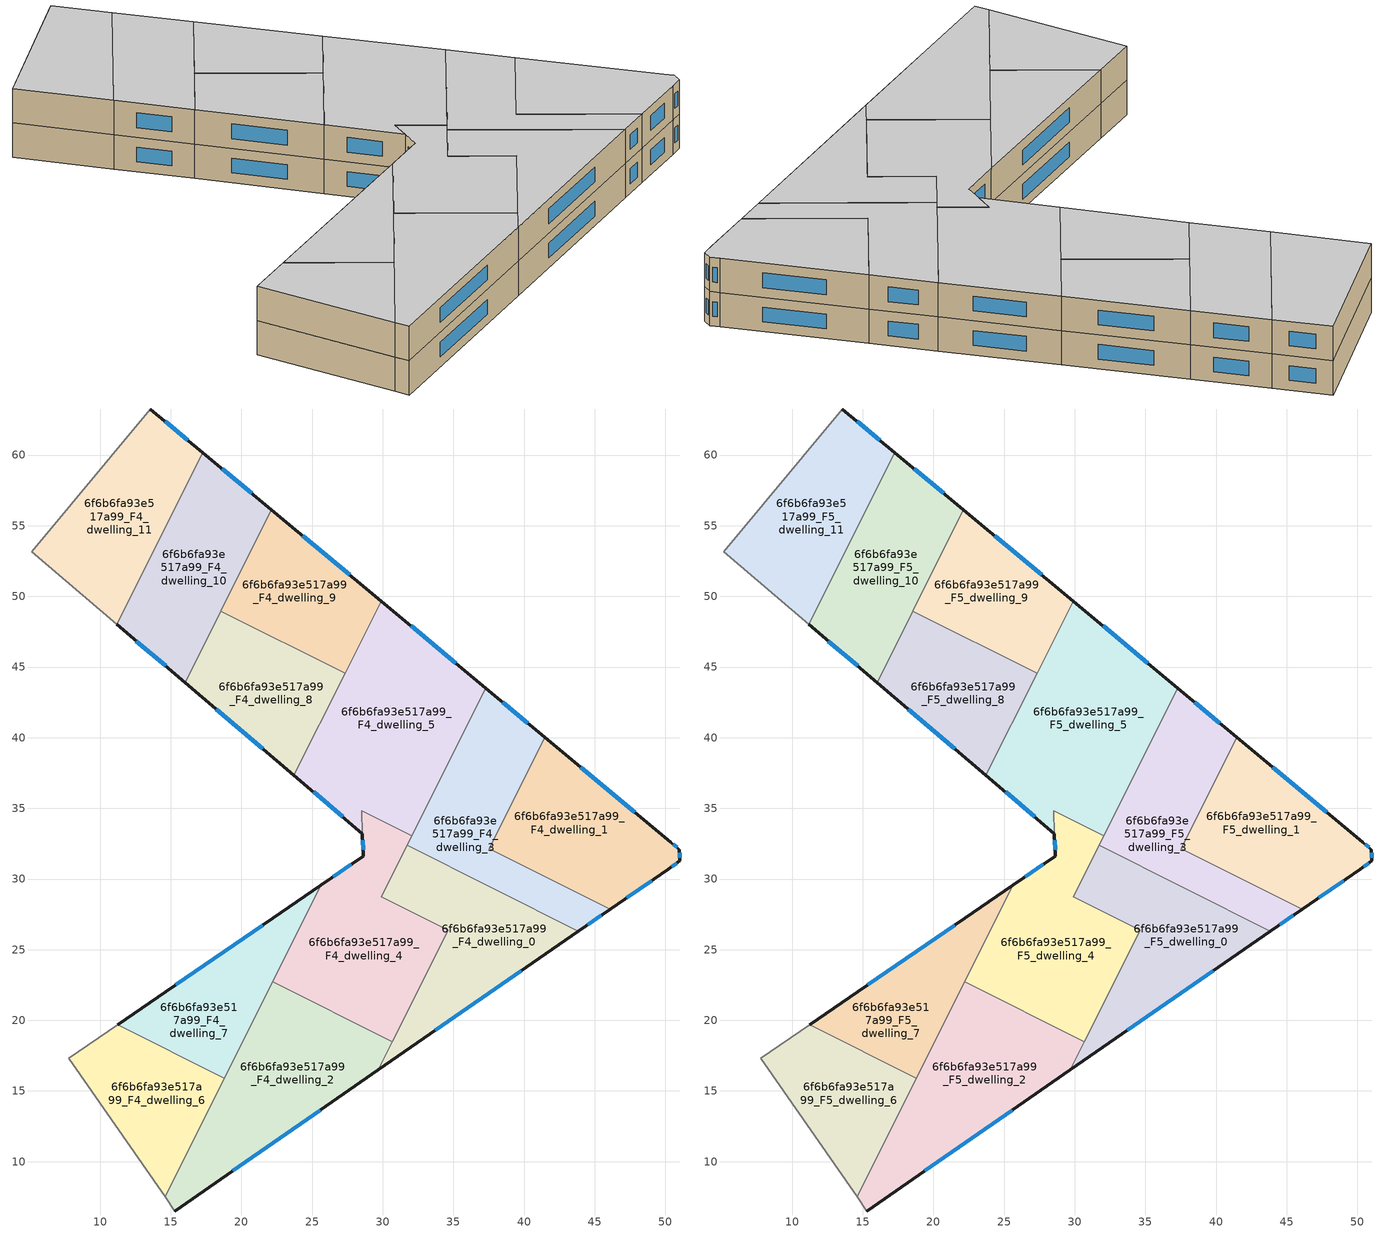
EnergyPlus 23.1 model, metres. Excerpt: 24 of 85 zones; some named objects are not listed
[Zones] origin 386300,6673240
6f6b6fa93e517a99_F4_dwelling_0
 floor to 6f6b6fa93e517a99_F3_dwelling_0 (EU_floor_Construction): 43.85,26.31 29.68,16.49 34.63,26.38 29.9,28.75 31.72,32.37 z12
 wall outside (EU_wall_Construction): 29.68,16.49 43.85,26.31 z12:15
 wall to 6f6b6fa93e517a99_F4_dwelling_4 (EU_wall_Construction): 31.72,32.37 29.9,28.75 34.63,26.38 30.68,18.49 z12:15
 wall to 6f6b6fa93e517a99_F4_dwelling_3 (EU_wall_Construction): 43.85,26.31 31.72,32.37 z12:15
 wall to 6f6b6fa93e517a99_F4_dwelling_2 (EU_wall_Construction): 30.68,18.49 29.68,16.49 z12:15
 window (EU_Window_Construction): 33.73,19.29 39.8,23.5 z12.86:14.14
6f6b6fa93e517a99_F4_dwelling_1
 floor to 6f6b6fa93e517a99_F3_dwelling_1 (EU_floor_Construction): 50.38,32.61 51,32.08 51.03,31.29 50.19,30.71 46.09,27.86 37.52,32.15 41.46,40.04 z12
 wall outside (EU_wall_Construction): 46.09,27.86 50.19,30.71 51.03,31.29 51,32.08 50.38,32.61 41.46,40.04 z12:15
 wall to 6f6b6fa93e517a99_F4_dwelling_3 (EU_wall_Construction): 41.46,40.04 37.52,32.15 46.09,27.86 z12:15
 window (EU_Window_Construction): 47.27,28.68 49.02,29.89 / 47.83,34.73 44.01,37.92 / 50.82,32.24 50.56,32.46 / 51.02,31.52 51.01,31.86 / 50.43,30.87 50.79,31.12 z12.86:14.14
6f6b6fa93e517a99_F4_dwelling_10
 floor to 6f6b6fa93e517a99_F3_dwelling_10 (EU_floor_Construction): 22.12,56.13 16.01,43.9 11.18,48.01 17.26,60.18 z12
 wall outside (EU_wall_Construction): 22.12,56.13 17.26,60.18 / 11.18,48.01 16.01,43.9 z12:15
 wall to 6f6b6fa93e517a99_F4_dwelling_11 (EU_wall_Construction): 17.26,60.18 11.18,48.01 z12:15
 wall to 6f6b6fa93e517a99_F4_dwelling_9 (EU_wall_Construction): 18.54,48.96 22.12,56.13 z12:15
 wall to 6f6b6fa93e517a99_F4_dwelling_8 (EU_wall_Construction): 16.01,43.9 18.54,48.96 z12:15
 window (EU_Window_Construction): 20.73,57.29 18.65,59.02 / 12.56,46.84 14.63,45.08 z12.86:14.14
6f6b6fa93e517a99_F4_dwelling_11
 floor to 6f6b6fa93e517a99_F3_dwelling_11 (EU_floor_Construction): 17.26,60.18 11.18,48.01 5.15,53.15 13.56,63.26 z12
 wall outside (EU_wall_Construction): 17.26,60.18 13.56,63.26 z12:15
 wall adiabatic (EU_wall_Construction): 13.56,63.26 5.15,53.15 11.18,48.01 z12:15
 window (EU_Window_Construction): 16.2,61.06 14.62,62.38 z12.86:14.14
6f6b6fa93e517a99_F4_dwelling_2
 floor to 6f6b6fa93e517a99_F3_dwelling_2 (EU_floor_Construction): 30.68,18.49 29.68,16.49 15.28,6.51 14.59,7.5 22.21,22.73 z12
 wall outside (EU_wall_Construction): 15.28,6.51 29.68,16.49 z12:15
 wall adiabatic (EU_wall_Construction): 14.59,7.5 15.28,6.51 z12:15
 wall to 6f6b6fa93e517a99_F4_dwelling_4 (EU_wall_Construction): 30.68,18.49 22.21,22.73 z12:15
 wall to 6f6b6fa93e517a99_F4_dwelling_6 (EU_wall_Construction): 18.79,15.9 14.59,7.5 z12:15
 wall to 6f6b6fa93e517a99_F4_dwelling_7 (EU_wall_Construction): 22.21,22.73 18.79,15.9 z12:15
 window (EU_Window_Construction): 19.4,9.36 25.57,13.64 z12.86:14.14
6f6b6fa93e517a99_F4_dwelling_3
 floor to 6f6b6fa93e517a99_F3_dwelling_3 (EU_floor_Construction): 41.46,40.04 37.52,32.15 46.09,27.86 43.85,26.31 31.72,32.37 37.29,43.51 z12
 wall outside (EU_wall_Construction): 43.85,26.31 46.09,27.86 / 41.46,40.04 37.29,43.51 z12:15
 wall to 6f6b6fa93e517a99_F4_dwelling_5 (EU_wall_Construction): 37.29,43.51 32.06,33.06 z12:15
 wall to 6f6b6fa93e517a99_F4_dwelling_4 (EU_wall_Construction): 32.06,33.06 31.72,32.37 z12:15
 window (EU_Window_Construction): 44.49,26.75 45.45,27.42 / 40.27,41.03 38.48,42.52 z12.86:14.14
6f6b6fa93e517a99_F4_dwelling_4
 floor to 6f6b6fa93e517a99_F3_dwelling_4 (EU_floor_Construction): 32.06,33.06 29.9,28.75 34.63,26.38 30.68,18.49 22.21,22.73 25.63,29.57 28.62,31.62 28.57,33.21 28.5,34.85 z12
 wall outside (EU_wall_Construction): 28.57,33.21 28.62,31.62 25.63,29.57 z12:15
 wall to 6f6b6fa93e517a99_F4_dwelling_5 (EU_wall_Construction): 32.06,33.06 28.5,34.85 28.57,33.21 z12:15
 wall to 6f6b6fa93e517a99_F4_dwelling_7 (EU_wall_Construction): 25.63,29.57 22.21,22.73 z12:15
 window (EU_Window_Construction): 27.77,31.04 26.48,30.15 / 28.58,32.76 28.61,32.08 z12.86:14.14
6f6b6fa93e517a99_F4_dwelling_5
 floor to 6f6b6fa93e517a99_F3_dwelling_5 (EU_floor_Construction): 37.29,43.51 32.06,33.06 28.5,34.85 28.56,33.21 23.72,37.34 29.89,49.67 z12
 wall outside (EU_wall_Construction): 37.29,43.51 29.89,49.67 / 23.72,37.34 28.56,33.21 z12:15
 wall to 6f6b6fa93e517a99_F4_dwelling_8 (EU_wall_Construction): 27.33,44.56 23.72,37.34 z12:15
 wall to 6f6b6fa93e517a99_F4_dwelling_9 (EU_wall_Construction): 29.89,49.67 27.33,44.56 z12:15
 window (EU_Window_Construction): 35.17,45.27 32,47.91 / 25.1,36.16 27.18,34.39 z12.86:14.14
6f6b6fa93e517a99_F4_dwelling_6
 floor to 6f6b6fa93e517a99_F3_dwelling_6 (EU_floor_Construction): 18.79,15.9 14.59,7.5 7.79,17.32 11.23,19.68 z12
 wall adiabatic (EU_wall_Construction): 11.23,19.68 7.79,17.32 14.59,7.5 z12:15
 wall to 6f6b6fa93e517a99_F4_dwelling_7 (EU_wall_Construction): 18.79,15.9 11.23,19.68 z12:15
6f6b6fa93e517a99_F4_dwelling_7
 floor to 6f6b6fa93e517a99_F3_dwelling_7 (EU_floor_Construction): 25.63,29.57 18.79,15.9 11.23,19.68 z12
 wall outside (EU_wall_Construction): 25.63,29.57 11.23,19.68 z12:15
 window (EU_Window_Construction): 21.51,26.74 15.34,22.5 z12.86:14.14
6f6b6fa93e517a99_F4_dwelling_8
 floor to 6f6b6fa93e517a99_F3_dwelling_8 (EU_floor_Construction): 27.33,44.56 23.72,37.34 16.01,43.9 18.54,48.96 z12
 wall outside (EU_wall_Construction): 16.01,43.9 23.72,37.34 z12:15
 wall to 6f6b6fa93e517a99_F4_dwelling_9 (EU_wall_Construction): 27.33,44.56 18.54,48.96 z12:15
 window (EU_Window_Construction): 18.21,42.03 21.51,39.21 z12.86:14.14
6f6b6fa93e517a99_F4_dwelling_9
 floor to 6f6b6fa93e517a99_F3_dwelling_9 (EU_floor_Construction): 29.89,49.67 27.33,44.56 18.54,48.96 22.12,56.13 z12
 wall outside (EU_wall_Construction): 29.89,49.67 22.12,56.13 z12:15
 window (EU_Window_Construction): 27.67,51.52 24.34,54.29 z12.86:14.14
6f6b6fa93e517a99_F5_dwelling_0
 floor to 6f6b6fa93e517a99_F4_dwelling_0 (EU_floor_Construction): 43.85,26.31 29.68,16.49 34.63,26.38 29.9,28.75 31.72,32.37 z15
 wall outside (EU_wall_Construction): 29.68,16.49 43.85,26.31 z15:18
 wall to 6f6b6fa93e517a99_F5_dwelling_4 (EU_wall_Construction): 31.72,32.37 29.9,28.75 34.63,26.38 30.68,18.49 z15:18
 wall to 6f6b6fa93e517a99_F5_dwelling_3 (EU_wall_Construction): 43.85,26.31 31.72,32.37 z15:18
 wall to 6f6b6fa93e517a99_F5_dwelling_2 (EU_wall_Construction): 30.68,18.49 29.68,16.49 z15:18
 window (EU_Window_Construction): 33.73,19.29 39.8,23.5 z15.86:17.14
 ceiling to 6f6b6fa93e517a99_F6_dwelling_0 (EU_floor_Construction): 43.85,26.31 31.72,32.37 29.9,28.75 34.63,26.38 29.68,16.49 z18
6f6b6fa93e517a99_F5_dwelling_1
 floor to 6f6b6fa93e517a99_F4_dwelling_1 (EU_floor_Construction): 50.38,32.61 51,32.08 51.03,31.29 50.19,30.71 46.09,27.86 37.52,32.15 41.46,40.04 z15
 wall outside (EU_wall_Construction): 46.09,27.86 50.19,30.71 51.03,31.29 51,32.08 50.38,32.61 41.46,40.04 z15:18
 wall to 6f6b6fa93e517a99_F5_dwelling_3 (EU_wall_Construction): 41.46,40.04 37.52,32.15 46.09,27.86 z15:18
 window (EU_Window_Construction): 47.27,28.68 49.02,29.89 / 47.83,34.73 44.01,37.92 / 50.82,32.24 50.56,32.46 / 51.02,31.52 51.01,31.86 / 50.43,30.87 50.79,31.12 z15.86:17.14
 ceiling to 6f6b6fa93e517a99_F6_dwelling_1 (EU_floor_Construction): 50.19,30.71 51.03,31.29 51,32.08 50.38,32.61 41.46,40.04 37.52,32.15 46.09,27.86 z18
6f6b6fa93e517a99_F5_dwelling_10
 floor to 6f6b6fa93e517a99_F4_dwelling_10 (EU_floor_Construction): 22.12,56.13 16.01,43.9 11.18,48.01 17.26,60.18 z15
 wall outside (EU_wall_Construction): 22.12,56.13 17.26,60.18 / 11.18,48.01 16.01,43.9 z15:18
 wall to 6f6b6fa93e517a99_F5_dwelling_11 (EU_wall_Construction): 17.26,60.18 11.18,48.01 z15:18
 wall to 6f6b6fa93e517a99_F5_dwelling_9 (EU_wall_Construction): 18.54,48.96 22.12,56.13 z15:18
 wall to 6f6b6fa93e517a99_F5_dwelling_8 (EU_wall_Construction): 16.01,43.9 18.54,48.96 z15:18
 window (EU_Window_Construction): 20.73,57.29 18.65,59.02 / 12.56,46.84 14.63,45.08 z15.86:17.14
 ceiling to 6f6b6fa93e517a99_F6_dwelling_10 (EU_floor_Construction): 16.01,43.9 22.12,56.13 17.26,60.18 11.18,48.01 z18
6f6b6fa93e517a99_F5_dwelling_11
 floor to 6f6b6fa93e517a99_F4_dwelling_11 (EU_floor_Construction): 17.26,60.18 11.18,48.01 5.15,53.15 13.56,63.26 z15
 wall outside (EU_wall_Construction): 17.26,60.18 13.56,63.26 z15:18
 wall adiabatic (EU_wall_Construction): 13.56,63.26 5.15,53.15 11.18,48.01 z15:18
 window (EU_Window_Construction): 16.2,61.06 14.62,62.38 z15.86:17.14
 ceiling to 6f6b6fa93e517a99_F6_dwelling_11 (EU_floor_Construction): 11.18,48.01 17.26,60.18 13.56,63.26 5.15,53.15 z18
6f6b6fa93e517a99_F5_dwelling_2
 floor to 6f6b6fa93e517a99_F4_dwelling_2 (EU_floor_Construction): 30.68,18.49 29.68,16.49 15.28,6.51 14.59,7.5 22.21,22.73 z15
 wall outside (EU_wall_Construction): 15.28,6.51 29.68,16.49 z15:18
 wall adiabatic (EU_wall_Construction): 14.59,7.5 15.28,6.51 z15:18
 wall to 6f6b6fa93e517a99_F5_dwelling_4 (EU_wall_Construction): 30.68,18.49 22.21,22.73 z15:18
 wall to 6f6b6fa93e517a99_F5_dwelling_6 (EU_wall_Construction): 18.79,15.9 14.59,7.5 z15:18
 wall to 6f6b6fa93e517a99_F5_dwelling_7 (EU_wall_Construction): 22.21,22.73 18.79,15.9 z15:18
 window (EU_Window_Construction): 19.4,9.36 25.57,13.64 z15.86:17.14
 ceiling to 6f6b6fa93e517a99_F6_dwelling_2 (EU_floor_Construction): 29.68,16.49 30.68,18.49 22.21,22.73 14.59,7.5 15.28,6.51 z18
6f6b6fa93e517a99_F5_dwelling_3
 floor to 6f6b6fa93e517a99_F4_dwelling_3 (EU_floor_Construction): 41.46,40.04 37.52,32.15 46.09,27.86 43.85,26.31 31.72,32.37 37.29,43.51 z15
 wall outside (EU_wall_Construction): 43.85,26.31 46.09,27.86 / 41.46,40.04 37.29,43.51 z15:18
 wall to 6f6b6fa93e517a99_F5_dwelling_5 (EU_wall_Construction): 37.29,43.51 32.06,33.06 z15:18
 wall to 6f6b6fa93e517a99_F5_dwelling_4 (EU_wall_Construction): 32.06,33.06 31.72,32.37 z15:18
 window (EU_Window_Construction): 44.49,26.75 45.45,27.42 / 40.27,41.03 38.48,42.52 z15.86:17.14
 ceiling to 6f6b6fa93e517a99_F6_dwelling_3 (EU_floor_Construction): 46.09,27.86 37.52,32.15 41.46,40.04 37.29,43.51 31.72,32.37 43.85,26.31 z18
6f6b6fa93e517a99_F5_dwelling_4
 floor to 6f6b6fa93e517a99_F4_dwelling_4 (EU_floor_Construction): 32.06,33.06 29.9,28.75 34.63,26.38 30.68,18.49 22.21,22.73 25.63,29.57 28.62,31.62 28.57,33.21 28.5,34.85 z15
 wall outside (EU_wall_Construction): 28.57,33.21 28.62,31.62 25.63,29.57 z15:18
 wall to 6f6b6fa93e517a99_F5_dwelling_5 (EU_wall_Construction): 32.06,33.06 28.5,34.85 28.57,33.21 z15:18
 wall to 6f6b6fa93e517a99_F5_dwelling_7 (EU_wall_Construction): 25.63,29.57 22.21,22.73 z15:18
 window (EU_Window_Construction): 27.77,31.04 26.48,30.15 / 28.58,32.76 28.61,32.08 z15.86:17.14
 ceiling to 6f6b6fa93e517a99_F6_dwelling_4 (EU_floor_Construction): 30.68,18.49 34.63,26.38 29.9,28.75 32.06,33.06 28.5,34.85 28.57,33.21 28.62,31.62 25.63,29.57 22.21,22.73 z18
6f6b6fa93e517a99_F5_dwelling_5
 floor to 6f6b6fa93e517a99_F4_dwelling_5 (EU_floor_Construction): 37.29,43.51 32.06,33.06 28.5,34.85 28.56,33.21 23.72,37.34 29.89,49.67 z15
 wall outside (EU_wall_Construction): 37.29,43.51 29.89,49.67 / 23.72,37.34 28.56,33.21 z15:18
 wall to 6f6b6fa93e517a99_F5_dwelling_8 (EU_wall_Construction): 27.33,44.56 23.72,37.34 z15:18
 wall to 6f6b6fa93e517a99_F5_dwelling_9 (EU_wall_Construction): 29.89,49.67 27.33,44.56 z15:18
 window (EU_Window_Construction): 35.17,45.27 32,47.91 / 25.1,36.16 27.18,34.39 z15.86:17.14
 ceiling to 6f6b6fa93e517a99_F6_dwelling_5 (EU_floor_Construction): 32.06,33.06 37.29,43.51 29.89,49.67 23.72,37.34 28.56,33.21 28.5,34.85 z18
6f6b6fa93e517a99_F5_dwelling_6
 floor to 6f6b6fa93e517a99_F4_dwelling_6 (EU_floor_Construction): 18.79,15.9 14.59,7.5 7.79,17.32 11.23,19.68 z15
 wall adiabatic (EU_wall_Construction): 11.23,19.68 7.79,17.32 14.59,7.5 z15:18
 wall to 6f6b6fa93e517a99_F5_dwelling_7 (EU_wall_Construction): 18.79,15.9 11.23,19.68 z15:18
 ceiling to 6f6b6fa93e517a99_F6_dwelling_6 (EU_floor_Construction): 14.59,7.5 18.79,15.9 11.23,19.68 7.79,17.32 z18
6f6b6fa93e517a99_F5_dwelling_7
 floor to 6f6b6fa93e517a99_F4_dwelling_7 (EU_floor_Construction): 25.63,29.57 18.79,15.9 11.23,19.68 z15
 wall outside (EU_wall_Construction): 25.63,29.57 11.23,19.68 z15:18
 window (EU_Window_Construction): 21.51,26.74 15.34,22.5 z15.86:17.14
 ceiling to 6f6b6fa93e517a99_F6_dwelling_7 (EU_floor_Construction): 18.79,15.9 25.63,29.57 11.23,19.68 z18
6f6b6fa93e517a99_F5_dwelling_8
 floor to 6f6b6fa93e517a99_F4_dwelling_8 (EU_floor_Construction): 27.33,44.56 23.72,37.34 16.01,43.9 18.54,48.96 z15
 wall outside (EU_wall_Construction): 16.01,43.9 23.72,37.34 z15:18
 wall to 6f6b6fa93e517a99_F5_dwelling_9 (EU_wall_Construction): 27.33,44.56 18.54,48.96 z15:18
 window (EU_Window_Construction): 18.21,42.03 21.51,39.21 z15.86:17.14
 ceiling to 6f6b6fa93e517a99_F6_dwelling_8 (EU_floor_Construction): 23.72,37.34 27.33,44.56 18.54,48.96 16.01,43.9 z18
6f6b6fa93e517a99_F5_dwelling_9
 floor to 6f6b6fa93e517a99_F4_dwelling_9 (EU_floor_Construction): 29.89,49.67 27.33,44.56 18.54,48.96 22.12,56.13 z15
 wall outside (EU_wall_Construction): 29.89,49.67 22.12,56.13 z15:18
 window (EU_Window_Construction): 27.67,51.52 24.34,54.29 z15.86:17.14
 ceiling to 6f6b6fa93e517a99_F6_dwelling_9 (EU_floor_Construction): 27.33,44.56 29.89,49.67 22.12,56.13 18.54,48.96 z18
[Building]
EU S2 Campaign: North Axis=0; Terrain=City; Solar Distribution=FullExterior
[Site:Location]
Helsinki-Vantaa.AP: Latitude=60.317; Longitude=24.963; Time Zone=2; Elevation=54.6
[SizingPeriod:WeatherFileDays]
AnnualSizingPeriod: Begin Month=1; Begin Day of Month=1; End Month=12; End Day of Month=31; Day of Week for Start Day=Monday; Use Weather File Daylight Saving Period=No; Use Weather File Rain and Snow Indicators=No
[MATERIAL]
EU_InternalMass_Material: Roughness=MediumRough; Thickness=0.1; Conductivity=1; Density=1800; Specific Heat=900; Thermal Absorptance=0.9; Solar Absorptance=0.7; Visible Absorptance=0.7
[MATERIAL:NOMASS] Roughness=MediumRough; Thermal Absorptance=0.9; Solar Absorptance=0.7; Visible Absorptance=0.7
Name | Thermal Resistance
EU_wall_NoMass | 1.10183
EU_floor_NoMass | 1.70606
[WINDOWMATERIAL:SIMPLEGLAZINGSYSTEM]
EU_Window_SimpleGlazing: UFactor=3.11035; Solar Heat Gain Coefficient=0.8; Visible Transmittance=0.8
[CONSTRUCTION]
EU_wall_Construction: EU_wall_NoMass
EU_floor_Construction: EU_floor_NoMass
EU_Window_Construction: EU_Window_SimpleGlazing
EU_InternalMass_Construction: EU_InternalMass_Material
[ZONE] Type=1; Multiplier=1; Ceiling Height=autocalculate; Floor Area=autocalculate; Part of Total Floor Area=Yes
Name | Volume
6f6b6fa93e517a99_F4_dwelling_0; 6f6b6fa93e517a99_F5_dwelling_0 | 251.917
6f6b6fa93e517a99_F4_dwelling_1; 6f6b6fa93e517a99_F5_dwelling_1 | 251.958
6f6b6fa93e517a99_F4_dwelling_10; 6f6b6fa93e517a99_F5_dwelling_10 | 251.914
6f6b6fa93e517a99_F4_dwelling_11; 6f6b6fa93e517a99_F5_dwelling_11 | 251.892
6f6b6fa93e517a99_F4_dwelling_2; 6f6b6fa93e517a99_F5_dwelling_2 | 305.717
6f6b6fa93e517a99_F4_dwelling_3; 6f6b6fa93e517a99_F5_dwelling_3 | 251.921
6f6b6fa93e517a99_F4_dwelling_4; 6f6b6fa93e517a99_F5_dwelling_4 | 294.781
6f6b6fa93e517a99_F4_dwelling_5; 6f6b6fa93e517a99_F5_dwelling_5 | 370.304
6f6b6fa93e517a99_F4_dwelling_6; 6f6b6fa93e517a99_F5_dwelling_6 | 193.78
6f6b6fa93e517a99_F4_dwelling_7; 6f6b6fa93e517a99_F5_dwelling_7 | 193.797
6f6b6fa93e517a99_F4_dwelling_8; 6f6b6fa93e517a99_F5_dwelling_8 | 202.524
6f6b6fa93e517a99_F4_dwelling_9; 6f6b6fa93e517a99_F5_dwelling_9 | 202.557
[INTERNALMASS] Construction=EU_InternalMass_Construction
Name | Zone or ZoneList | Surface Area
6f6b6fa93e517a99_F4_dwelling_0_EU_InternalMass | 6f6b6fa93e517a99_F4_dwelling_0 | 83.9673
6f6b6fa93e517a99_F4_dwelling_1_EU_InternalMass | 6f6b6fa93e517a99_F4_dwelling_1 | 83.9835
6f6b6fa93e517a99_F4_dwelling_2_EU_InternalMass | 6f6b6fa93e517a99_F4_dwelling_2 | 101.898
6f6b6fa93e517a99_F4_dwelling_3_EU_InternalMass | 6f6b6fa93e517a99_F4_dwelling_3 | 83.9738
6f6b6fa93e517a99_F4_dwelling_4_EU_InternalMass | 6f6b6fa93e517a99_F4_dwelling_4 | 98.2661
6f6b6fa93e517a99_F4_dwelling_5_EU_InternalMass | 6f6b6fa93e517a99_F4_dwelling_5 | 123.439
6f6b6fa93e517a99_F4_dwelling_6_EU_InternalMass | 6f6b6fa93e517a99_F4_dwelling_6 | 64.5891
6f6b6fa93e517a99_F4_dwelling_7_EU_InternalMass | 6f6b6fa93e517a99_F4_dwelling_7 | 64.6003
6f6b6fa93e517a99_F4_dwelling_8_EU_InternalMass | 6f6b6fa93e517a99_F4_dwelling_8 | 67.5071
6f6b6fa93e517a99_F4_dwelling_9_EU_InternalMass | 6f6b6fa93e517a99_F4_dwelling_9 | 67.5174
6f6b6fa93e517a99_F4_dwelling_10_EU_InternalMass | 6f6b6fa93e517a99_F4_dwelling_10 | 83.9774
6f6b6fa93e517a99_F4_dwelling_11_EU_InternalMass | 6f6b6fa93e517a99_F4_dwelling_11 | 83.9749
6f6b6fa93e517a99_F5_dwelling_0_EU_InternalMass | 6f6b6fa93e517a99_F5_dwelling_0 | 83.9673
6f6b6fa93e517a99_F5_dwelling_1_EU_InternalMass | 6f6b6fa93e517a99_F5_dwelling_1 | 83.9835
6f6b6fa93e517a99_F5_dwelling_2_EU_InternalMass | 6f6b6fa93e517a99_F5_dwelling_2 | 101.898
6f6b6fa93e517a99_F5_dwelling_3_EU_InternalMass | 6f6b6fa93e517a99_F5_dwelling_3 | 83.9738
6f6b6fa93e517a99_F5_dwelling_4_EU_InternalMass | 6f6b6fa93e517a99_F5_dwelling_4 | 98.2661
6f6b6fa93e517a99_F5_dwelling_5_EU_InternalMass | 6f6b6fa93e517a99_F5_dwelling_5 | 123.439
6f6b6fa93e517a99_F5_dwelling_6_EU_InternalMass | 6f6b6fa93e517a99_F5_dwelling_6 | 64.5891
6f6b6fa93e517a99_F5_dwelling_7_EU_InternalMass | 6f6b6fa93e517a99_F5_dwelling_7 | 64.6003
6f6b6fa93e517a99_F5_dwelling_8_EU_InternalMass | 6f6b6fa93e517a99_F5_dwelling_8 | 67.5071
6f6b6fa93e517a99_F5_dwelling_9_EU_InternalMass | 6f6b6fa93e517a99_F5_dwelling_9 | 67.5174
6f6b6fa93e517a99_F5_dwelling_10_EU_InternalMass | 6f6b6fa93e517a99_F5_dwelling_10 | 83.9774
6f6b6fa93e517a99_F5_dwelling_11_EU_InternalMass | 6f6b6fa93e517a99_F5_dwelling_11 | 83.9749
[OTHEREQUIPMENT] Fuel Type=Electricity; Design Level Calculation Method=Watts/Area; Power per Zone Floor Area=1; Fraction Latent=0; Fraction Radiant=0; Fraction Lost=0; Carbon Dioxide Generation Rate=0; EndUse Subcategory=EU_Step8_InternalGains
Name | Zone or ZoneList or Space or SpaceList | Schedule
EU_Step8_InternalGain_6f6b6fa93e517a99_F4_dwelling_0_f000 | 6f6b6fa93e517a99_F4_dwelling_0 | EU_Step8_GainSchedule_6f6b6fa93e517a99_F4_dwelling_0_f000
EU_Step8_InternalGain_6f6b6fa93e517a99_F4_dwelling_1_f000 | 6f6b6fa93e517a99_F4_dwelling_1 | EU_Step8_GainSchedule_6f6b6fa93e517a99_F4_dwelling_1_f000
EU_Step8_InternalGain_6f6b6fa93e517a99_F4_dwelling_2_f000 | 6f6b6fa93e517a99_F4_dwelling_2 | EU_Step8_GainSchedule_6f6b6fa93e517a99_F4_dwelling_2_f000
EU_Step8_InternalGain_6f6b6fa93e517a99_F4_dwelling_3_f000 | 6f6b6fa93e517a99_F4_dwelling_3 | EU_Step8_GainSchedule_6f6b6fa93e517a99_F4_dwelling_3_f000
EU_Step8_InternalGain_6f6b6fa93e517a99_F4_dwelling_4_f000 | 6f6b6fa93e517a99_F4_dwelling_4 | EU_Step8_GainSchedule_6f6b6fa93e517a99_F4_dwelling_4_f000
EU_Step8_InternalGain_6f6b6fa93e517a99_F4_dwelling_5_f000 | 6f6b6fa93e517a99_F4_dwelling_5 | EU_Step8_GainSchedule_6f6b6fa93e517a99_F4_dwelling_5_f000
EU_Step8_InternalGain_6f6b6fa93e517a99_F4_dwelling_6_f000 | 6f6b6fa93e517a99_F4_dwelling_6 | EU_Step8_GainSchedule_6f6b6fa93e517a99_F4_dwelling_6_f000
EU_Step8_InternalGain_6f6b6fa93e517a99_F4_dwelling_7_f000 | 6f6b6fa93e517a99_F4_dwelling_7 | EU_Step8_GainSchedule_6f6b6fa93e517a99_F4_dwelling_7_f000
EU_Step8_InternalGain_6f6b6fa93e517a99_F4_dwelling_8_f000 | 6f6b6fa93e517a99_F4_dwelling_8 | EU_Step8_GainSchedule_6f6b6fa93e517a99_F4_dwelling_8_f000
EU_Step8_InternalGain_6f6b6fa93e517a99_F4_dwelling_9_f000 | 6f6b6fa93e517a99_F4_dwelling_9 | EU_Step8_GainSchedule_6f6b6fa93e517a99_F4_dwelling_9_f000
EU_Step8_InternalGain_6f6b6fa93e517a99_F4_dwelling_10_f000 | 6f6b6fa93e517a99_F4_dwelling_10 | EU_Step8_GainSchedule_6f6b6fa93e517a99_F4_dwelling_10_f000
EU_Step8_InternalGain_6f6b6fa93e517a99_F4_dwelling_11_f000 | 6f6b6fa93e517a99_F4_dwelling_11 | EU_Step8_GainSchedule_6f6b6fa93e517a99_F4_dwelling_11_f000
EU_Step8_InternalGain_6f6b6fa93e517a99_F5_dwelling_0_f000 | 6f6b6fa93e517a99_F5_dwelling_0 | EU_Step8_GainSchedule_6f6b6fa93e517a99_F5_dwelling_0_f000
EU_Step8_InternalGain_6f6b6fa93e517a99_F5_dwelling_1_f000 | 6f6b6fa93e517a99_F5_dwelling_1 | EU_Step8_GainSchedule_6f6b6fa93e517a99_F5_dwelling_1_f000
EU_Step8_InternalGain_6f6b6fa93e517a99_F5_dwelling_2_f000 | 6f6b6fa93e517a99_F5_dwelling_2 | EU_Step8_GainSchedule_6f6b6fa93e517a99_F5_dwelling_2_f000
EU_Step8_InternalGain_6f6b6fa93e517a99_F5_dwelling_3_f000 | 6f6b6fa93e517a99_F5_dwelling_3 | EU_Step8_GainSchedule_6f6b6fa93e517a99_F5_dwelling_3_f000
EU_Step8_InternalGain_6f6b6fa93e517a99_F5_dwelling_4_f000 | 6f6b6fa93e517a99_F5_dwelling_4 | EU_Step8_GainSchedule_6f6b6fa93e517a99_F5_dwelling_4_f000
EU_Step8_InternalGain_6f6b6fa93e517a99_F5_dwelling_5_f000 | 6f6b6fa93e517a99_F5_dwelling_5 | EU_Step8_GainSchedule_6f6b6fa93e517a99_F5_dwelling_5_f000
EU_Step8_InternalGain_6f6b6fa93e517a99_F5_dwelling_6_f000 | 6f6b6fa93e517a99_F5_dwelling_6 | EU_Step8_GainSchedule_6f6b6fa93e517a99_F5_dwelling_6_f000
EU_Step8_InternalGain_6f6b6fa93e517a99_F5_dwelling_7_f000 | 6f6b6fa93e517a99_F5_dwelling_7 | EU_Step8_GainSchedule_6f6b6fa93e517a99_F5_dwelling_7_f000
EU_Step8_InternalGain_6f6b6fa93e517a99_F5_dwelling_8_f000 | 6f6b6fa93e517a99_F5_dwelling_8 | EU_Step8_GainSchedule_6f6b6fa93e517a99_F5_dwelling_8_f000
EU_Step8_InternalGain_6f6b6fa93e517a99_F5_dwelling_9_f000 | 6f6b6fa93e517a99_F5_dwelling_9 | EU_Step8_GainSchedule_6f6b6fa93e517a99_F5_dwelling_9_f000
EU_Step8_InternalGain_6f6b6fa93e517a99_F5_dwelling_10_f000 | 6f6b6fa93e517a99_F5_dwelling_10 | EU_Step8_GainSchedule_6f6b6fa93e517a99_F5_dwelling_10_f000
EU_Step8_InternalGain_6f6b6fa93e517a99_F5_dwelling_11_f000 | 6f6b6fa93e517a99_F5_dwelling_11 | EU_Step8_GainSchedule_6f6b6fa93e517a99_F5_dwelling_11_f000
[ZONEVENTILATION:DESIGNFLOWRATE] Schedule=EU_AlwaysOn; Design Flow Rate Calculation Method=AirChanges/Hour; Air Changes per Hour=0.756316; Ventilation Type=Natural; Fan Pressure Rise=0; Fan Total Efficiency=1; Constant Term Coefficient=1; Temperature Term Coefficient=0; Velocity Term Coefficient=0; Velocity Squared Term Coefficient=0; Minimum Indoor Temperature=-100; Maximum Indoor Temperature=100; Delta Temperature=-100; Minimum Outdoor Temperature=-100; Maximum Outdoor Temperature=100; Maximum Wind Speed=40
Name | Zone or ZoneList or Space or SpaceList
EU_ConstantAir_6f6b6fa93e517a99_F4_dwelling_0 | 6f6b6fa93e517a99_F4_dwelling_0
EU_ConstantAir_6f6b6fa93e517a99_F4_dwelling_1 | 6f6b6fa93e517a99_F4_dwelling_1
EU_ConstantAir_6f6b6fa93e517a99_F4_dwelling_2 | 6f6b6fa93e517a99_F4_dwelling_2
EU_ConstantAir_6f6b6fa93e517a99_F4_dwelling_3 | 6f6b6fa93e517a99_F4_dwelling_3
EU_ConstantAir_6f6b6fa93e517a99_F4_dwelling_4 | 6f6b6fa93e517a99_F4_dwelling_4
EU_ConstantAir_6f6b6fa93e517a99_F4_dwelling_5 | 6f6b6fa93e517a99_F4_dwelling_5
EU_ConstantAir_6f6b6fa93e517a99_F4_dwelling_6 | 6f6b6fa93e517a99_F4_dwelling_6
EU_ConstantAir_6f6b6fa93e517a99_F4_dwelling_7 | 6f6b6fa93e517a99_F4_dwelling_7
EU_ConstantAir_6f6b6fa93e517a99_F4_dwelling_8 | 6f6b6fa93e517a99_F4_dwelling_8
EU_ConstantAir_6f6b6fa93e517a99_F4_dwelling_9 | 6f6b6fa93e517a99_F4_dwelling_9
EU_ConstantAir_6f6b6fa93e517a99_F4_dwelling_10 | 6f6b6fa93e517a99_F4_dwelling_10
EU_ConstantAir_6f6b6fa93e517a99_F4_dwelling_11 | 6f6b6fa93e517a99_F4_dwelling_11
EU_ConstantAir_6f6b6fa93e517a99_F5_dwelling_0 | 6f6b6fa93e517a99_F5_dwelling_0
EU_ConstantAir_6f6b6fa93e517a99_F5_dwelling_1 | 6f6b6fa93e517a99_F5_dwelling_1
EU_ConstantAir_6f6b6fa93e517a99_F5_dwelling_2 | 6f6b6fa93e517a99_F5_dwelling_2
EU_ConstantAir_6f6b6fa93e517a99_F5_dwelling_3 | 6f6b6fa93e517a99_F5_dwelling_3
EU_ConstantAir_6f6b6fa93e517a99_F5_dwelling_4 | 6f6b6fa93e517a99_F5_dwelling_4
EU_ConstantAir_6f6b6fa93e517a99_F5_dwelling_5 | 6f6b6fa93e517a99_F5_dwelling_5
EU_ConstantAir_6f6b6fa93e517a99_F5_dwelling_6 | 6f6b6fa93e517a99_F5_dwelling_6
EU_ConstantAir_6f6b6fa93e517a99_F5_dwelling_7 | 6f6b6fa93e517a99_F5_dwelling_7
EU_ConstantAir_6f6b6fa93e517a99_F5_dwelling_8 | 6f6b6fa93e517a99_F5_dwelling_8
EU_ConstantAir_6f6b6fa93e517a99_F5_dwelling_9 | 6f6b6fa93e517a99_F5_dwelling_9
EU_ConstantAir_6f6b6fa93e517a99_F5_dwelling_10 | 6f6b6fa93e517a99_F5_dwelling_10
EU_ConstantAir_6f6b6fa93e517a99_F5_dwelling_11 | 6f6b6fa93e517a99_F5_dwelling_11
[HVACTEMPLATE:ZONE:IDEALLOADSAIRSYSTEM] System Availability Schedule=EU_AlwaysOn; Maximum Heating Supply Air Temperature=50; Minimum Cooling Supply Air Temperature=13; Maximum Heating Supply Air Humidity Ratio=0.0156; Minimum Cooling Supply Air Humidity Ratio=0.0077; Heating Limit=NoLimit; Cooling Limit=NoLimit; Heating Availability Schedule=EU_AlwaysOn; Cooling Availability Schedule=EU_CoolingOff; Dehumidification Control Type=ConstantSensibleHeatRatio; Cooling Sensible Heat Ratio=0.7; Dehumidification Setpoint=60; Humidification Control Type=None; Humidification Setpoint=30; Outdoor Air Method=None; Outdoor Air Flow Rate per Person=0.00944; Outdoor Air Flow Rate per Zone Floor Area=0; Outdoor Air Flow Rate per Zone=0; Demand Controlled Ventilation Type=None; Outdoor Air Economizer Type=NoEconomizer; Heat Recovery Type=None; Sensible Heat Recovery Effectiveness=0.7; Latent Heat Recovery Effectiveness=0.65
Name | Template Thermostat
6f6b6fa93e517a99_F4_dwelling_0 | EU_HeatOnly_6f6b6fa93e517a99_F4_dwelling_0
6f6b6fa93e517a99_F4_dwelling_1 | EU_HeatOnly_6f6b6fa93e517a99_F4_dwelling_1
6f6b6fa93e517a99_F4_dwelling_2 | EU_HeatOnly_6f6b6fa93e517a99_F4_dwelling_2
6f6b6fa93e517a99_F4_dwelling_3 | EU_HeatOnly_6f6b6fa93e517a99_F4_dwelling_3
6f6b6fa93e517a99_F4_dwelling_4 | EU_HeatOnly_6f6b6fa93e517a99_F4_dwelling_4
6f6b6fa93e517a99_F4_dwelling_5 | EU_HeatOnly_6f6b6fa93e517a99_F4_dwelling_5
6f6b6fa93e517a99_F4_dwelling_6 | EU_HeatOnly_6f6b6fa93e517a99_F4_dwelling_6
6f6b6fa93e517a99_F4_dwelling_7 | EU_HeatOnly_6f6b6fa93e517a99_F4_dwelling_7
6f6b6fa93e517a99_F4_dwelling_8 | EU_HeatOnly_6f6b6fa93e517a99_F4_dwelling_8
6f6b6fa93e517a99_F4_dwelling_9 | EU_HeatOnly_6f6b6fa93e517a99_F4_dwelling_9
6f6b6fa93e517a99_F4_dwelling_10 | EU_HeatOnly_6f6b6fa93e517a99_F4_dwelling_10
6f6b6fa93e517a99_F4_dwelling_11 | EU_HeatOnly_6f6b6fa93e517a99_F4_dwelling_11
6f6b6fa93e517a99_F5_dwelling_0 | EU_HeatOnly_6f6b6fa93e517a99_F5_dwelling_0
6f6b6fa93e517a99_F5_dwelling_1 | EU_HeatOnly_6f6b6fa93e517a99_F5_dwelling_1
6f6b6fa93e517a99_F5_dwelling_2 | EU_HeatOnly_6f6b6fa93e517a99_F5_dwelling_2
6f6b6fa93e517a99_F5_dwelling_3 | EU_HeatOnly_6f6b6fa93e517a99_F5_dwelling_3
6f6b6fa93e517a99_F5_dwelling_4 | EU_HeatOnly_6f6b6fa93e517a99_F5_dwelling_4
6f6b6fa93e517a99_F5_dwelling_5 | EU_HeatOnly_6f6b6fa93e517a99_F5_dwelling_5
6f6b6fa93e517a99_F5_dwelling_6 | EU_HeatOnly_6f6b6fa93e517a99_F5_dwelling_6
6f6b6fa93e517a99_F5_dwelling_7 | EU_HeatOnly_6f6b6fa93e517a99_F5_dwelling_7
6f6b6fa93e517a99_F5_dwelling_8 | EU_HeatOnly_6f6b6fa93e517a99_F5_dwelling_8
6f6b6fa93e517a99_F5_dwelling_9 | EU_HeatOnly_6f6b6fa93e517a99_F5_dwelling_9
6f6b6fa93e517a99_F5_dwelling_10 | EU_HeatOnly_6f6b6fa93e517a99_F5_dwelling_10
6f6b6fa93e517a99_F5_dwelling_11 | EU_HeatOnly_6f6b6fa93e517a99_F5_dwelling_11
[SIZING:ZONE] Zone Cooling Design Supply Air Temperature Input Method=SupplyAirTemperature; Zone Cooling Design Supply Air Temperature=13; Zone Heating Design Supply Air Temperature Input Method=SupplyAirTemperature; Zone Heating Design Supply Air Temperature=50; Zone Cooling Design Supply Air Humidity Ratio=0.008; Zone Heating Design Supply Air Humidity Ratio=0.008; Cooling Design Air Flow Method=DesignDay; Cooling Design Air Flow Rate=0; Cooling Minimum Air Flow per Zone Floor Area=0.000762; Cooling Minimum Air Flow=0; Cooling Minimum Air Flow Fraction=0.2; Heating Design Air Flow Method=DesignDay; Heating Design Air Flow Rate=0; Heating Maximum Air Flow per Zone Floor Area=0.002032; Heating Maximum Air Flow=0.141576; Heating Maximum Air Flow Fraction=0.3; Account for Dedicated Outdoor Air System=No; Dedicated Outdoor Air System Control Strategy=NeutralSupplyAir; Dedicated Outdoor Air Low Setpoint Temperature for Design=autosize; Dedicated Outdoor Air High Setpoint Temperature for Design=autosize; Zone Load Sizing Method=Sensible Load Only No Latent Load; Zone Latent Cooling Design Supply Air Humidity Ratio Input Method=HumidityRatioDifference; Zone Cooling Design Supply Air Humidity Ratio Difference=0.005; Zone Latent Heating Design Supply Air Humidity Ratio Input Method=HumidityRatioDifference; Zone Humidification Design Supply Air Humidity Ratio Difference=0.005
6f6b6fa93e517a99_F4_dwelling_0; 6f6b6fa93e517a99_F4_dwelling_1; 6f6b6fa93e517a99_F4_dwelling_2; 6f6b6fa93e517a99_F4_dwelling_3; 6f6b6fa93e517a99_F4_dwelling_4; 6f6b6fa93e517a99_F4_dwelling_5; 6f6b6fa93e517a99_F4_dwelling_6; 6f6b6fa93e517a99_F4_dwelling_7; 6f6b6fa93e517a99_F4_dwelling_8; 6f6b6fa93e517a99_F4_dwelling_9; 6f6b6fa93e517a99_F4_dwelling_10; 6f6b6fa93e517a99_F4_dwelling_11; 6f6b6fa93e517a99_F5_dwelling_0; 6f6b6fa93e517a99_F5_dwelling_1; 6f6b6fa93e517a99_F5_dwelling_2; 6f6b6fa93e517a99_F5_dwelling_3; 6f6b6fa93e517a99_F5_dwelling_4; 6f6b6fa93e517a99_F5_dwelling_5; 6f6b6fa93e517a99_F5_dwelling_6; 6f6b6fa93e517a99_F5_dwelling_7; 6f6b6fa93e517a99_F5_dwelling_8; 6f6b6fa93e517a99_F5_dwelling_9; 6f6b6fa93e517a99_F5_dwelling_10; 6f6b6fa93e517a99_F5_dwelling_11
[SCHEDULE:CONSTANT]
Name | Hourly Value
EU_AlwaysOn | 1
EU_CoolingOff | 0
[SCHEDULE:FILE] Column Number=1; Rows to Skip at Top=0; Number of Hours of Data=8760; Column Separator=Comma; Interpolate to Timestep=No; Minutes per Item=60; Adjust Schedule for Daylight Savings=Yes
Name | File
EU_Step8_GainSchedule_6f6b6fa93e517a99_F4_dwelling_0_f000 | ../../schedules/6f6b6fa93e517a99/6f6b6fa93e517a99_F4_dwelling_0_f000_gain.csv
EU_Step8_GainSchedule_6f6b6fa93e517a99_F4_dwelling_1_f000 | ../../schedules/6f6b6fa93e517a99/6f6b6fa93e517a99_F4_dwelling_1_f000_gain.csv
EU_Step8_GainSchedule_6f6b6fa93e517a99_F4_dwelling_2_f000 | ../../schedules/6f6b6fa93e517a99/6f6b6fa93e517a99_F4_dwelling_2_f000_gain.csv
EU_Step8_GainSchedule_6f6b6fa93e517a99_F4_dwelling_3_f000 | ../../schedules/6f6b6fa93e517a99/6f6b6fa93e517a99_F4_dwelling_3_f000_gain.csv
EU_Step8_GainSchedule_6f6b6fa93e517a99_F4_dwelling_4_f000 | ../../schedules/6f6b6fa93e517a99/6f6b6fa93e517a99_F4_dwelling_4_f000_gain.csv
EU_Step8_GainSchedule_6f6b6fa93e517a99_F4_dwelling_5_f000 | ../../schedules/6f6b6fa93e517a99/6f6b6fa93e517a99_F4_dwelling_5_f000_gain.csv
EU_Step8_GainSchedule_6f6b6fa93e517a99_F4_dwelling_6_f000 | ../../schedules/6f6b6fa93e517a99/6f6b6fa93e517a99_F4_dwelling_6_f000_gain.csv
EU_Step8_GainSchedule_6f6b6fa93e517a99_F4_dwelling_7_f000 | ../../schedules/6f6b6fa93e517a99/6f6b6fa93e517a99_F4_dwelling_7_f000_gain.csv
EU_Step8_GainSchedule_6f6b6fa93e517a99_F4_dwelling_8_f000 | ../../schedules/6f6b6fa93e517a99/6f6b6fa93e517a99_F4_dwelling_8_f000_gain.csv
EU_Step8_GainSchedule_6f6b6fa93e517a99_F4_dwelling_9_f000 | ../../schedules/6f6b6fa93e517a99/6f6b6fa93e517a99_F4_dwelling_9_f000_gain.csv
EU_Step8_GainSchedule_6f6b6fa93e517a99_F4_dwelling_10_f000 | ../../schedules/6f6b6fa93e517a99/6f6b6fa93e517a99_F4_dwelling_10_f000_gain.csv
EU_Step8_GainSchedule_6f6b6fa93e517a99_F4_dwelling_11_f000 | ../../schedules/6f6b6fa93e517a99/6f6b6fa93e517a99_F4_dwelling_11_f000_gain.csv
EU_Step8_GainSchedule_6f6b6fa93e517a99_F5_dwelling_0_f000 | ../../schedules/6f6b6fa93e517a99/6f6b6fa93e517a99_F5_dwelling_0_f000_gain.csv
EU_Step8_GainSchedule_6f6b6fa93e517a99_F5_dwelling_1_f000 | ../../schedules/6f6b6fa93e517a99/6f6b6fa93e517a99_F5_dwelling_1_f000_gain.csv
EU_Step8_GainSchedule_6f6b6fa93e517a99_F5_dwelling_2_f000 | ../../schedules/6f6b6fa93e517a99/6f6b6fa93e517a99_F5_dwelling_2_f000_gain.csv
EU_Step8_GainSchedule_6f6b6fa93e517a99_F5_dwelling_3_f000 | ../../schedules/6f6b6fa93e517a99/6f6b6fa93e517a99_F5_dwelling_3_f000_gain.csv
EU_Step8_GainSchedule_6f6b6fa93e517a99_F5_dwelling_4_f000 | ../../schedules/6f6b6fa93e517a99/6f6b6fa93e517a99_F5_dwelling_4_f000_gain.csv
EU_Step8_GainSchedule_6f6b6fa93e517a99_F5_dwelling_5_f000 | ../../schedules/6f6b6fa93e517a99/6f6b6fa93e517a99_F5_dwelling_5_f000_gain.csv
EU_Step8_GainSchedule_6f6b6fa93e517a99_F5_dwelling_6_f000 | ../../schedules/6f6b6fa93e517a99/6f6b6fa93e517a99_F5_dwelling_6_f000_gain.csv
EU_Step8_GainSchedule_6f6b6fa93e517a99_F5_dwelling_7_f000 | ../../schedules/6f6b6fa93e517a99/6f6b6fa93e517a99_F5_dwelling_7_f000_gain.csv
EU_Step8_GainSchedule_6f6b6fa93e517a99_F5_dwelling_8_f000 | ../../schedules/6f6b6fa93e517a99/6f6b6fa93e517a99_F5_dwelling_8_f000_gain.csv
EU_Step8_GainSchedule_6f6b6fa93e517a99_F5_dwelling_9_f000 | ../../schedules/6f6b6fa93e517a99/6f6b6fa93e517a99_F5_dwelling_9_f000_gain.csv
EU_Step8_GainSchedule_6f6b6fa93e517a99_F5_dwelling_10_f000 | ../../schedules/6f6b6fa93e517a99/6f6b6fa93e517a99_F5_dwelling_10_f000_gain.csv
EU_Step8_GainSchedule_6f6b6fa93e517a99_F5_dwelling_11_f000 | ../../schedules/6f6b6fa93e517a99/6f6b6fa93e517a99_F5_dwelling_11_f000_gain.csv
